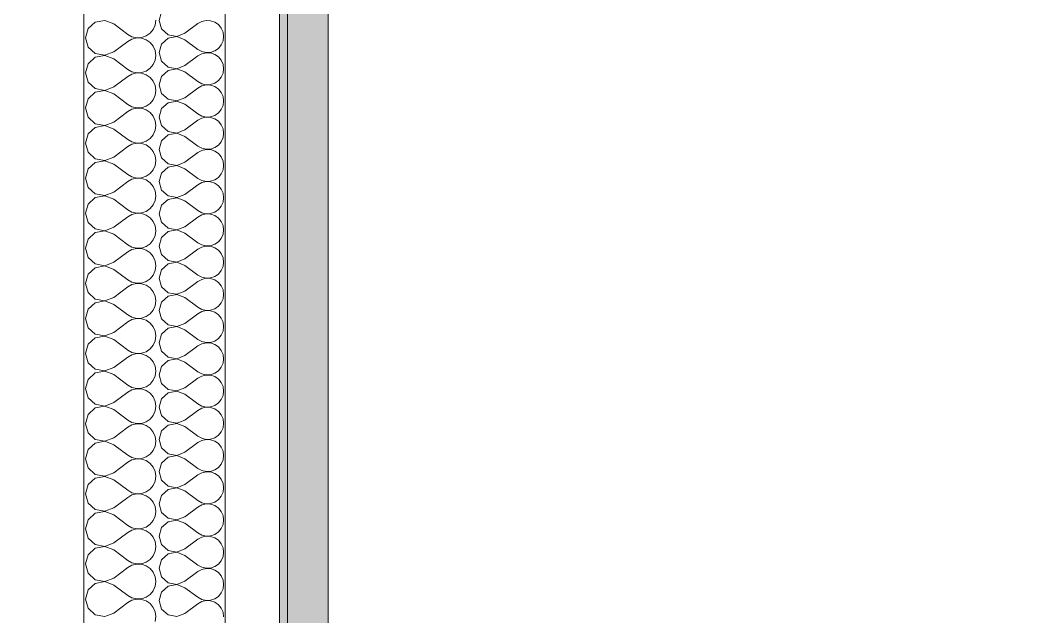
# Model space of a CAD drawing. Header units: millimetres. Extents: x -48147 to 1417267, y -496296 to 18123.
# Drawn here: x 1364998.7 to 1365408.7, y -478642.5 to -478402.3 of the extents above; entities that cross this region are included whole.
import ezdxf

# ---------------------------------------------------------------- set-up
doc = ezdxf.new("R2010")
doc.units = ezdxf.units.MM
doc.header["$MEASUREMENT"] = 0
doc.linetypes.add('Wipeout_Contour', pattern=[1000, 0, -1000])
doc.layers.add('New_A-25-M_Wall_Int', color=7, linetype='Continuous')
doc.layers.add('New_A-25-M_Wall_Int_Pen_No__1', color=7, linetype='Continuous', lineweight=13)
doc.layers.add('New_A-25-M_Wall_Int_Pen_No__107', color=7, linetype='Continuous', lineweight=15, true_color=0xa6a6a6)

# ---------------------------------------------------------------- blocks, each defined once
blk = doc.blocks.new('*X68', base_point=(1376122.47, -491272.82))
at = {"layer": 'New_A-25-M_Wall_Int_Pen_No__107', "linetype": 'Continuous'}
for p, q in [((1365055.54, -478398.93), (1365054.57, -478402.34)), ((1365054.57, -478402.34), (1365055.54, -478405.75)), ((1365064.96, -478407.53), (1365070.15, -478403.64)), ((1365071.72, -478402.77), (1365070.15, -478403.64)), ((1365073.46, -478402.37), (1365071.72, -478402.77)), ((1365075.25, -478402.45), (1365073.46, -478402.37)), ((1365076.95, -478403.03), (1365075.25, -478402.45)), ((1365078.42, -478404.04), (1365076.95, -478403.03)), ((1365079.57, -478405.42), (1365078.42, -478404.04)), ((1365055.54, -478405.75), (1365058.16, -478408.15)), ((1365058.16, -478408.15), (1365061.64, -478408.81)), ((1365061.64, -478408.81), (1365064.96, -478407.53)), ((1365080.29, -478407.06), (1365079.57, -478405.42)), ((1365080.53, -478408.83), (1365080.29, -478407.06)), ((1365055.54, -478411.91), (1365054.57, -478415.32)), ((1365058.16, -478409.52), (1365055.54, -478411.91)), ((1365061.64, -478408.86), (1365058.16, -478409.52)), ((1365064.96, -478410.13), (1365061.64, -478408.86)), ((1365064.96, -478410.13), (1365070.15, -478414.02)), ((1365078.42, -478413.62), (1365079.57, -478412.24)), ((1365079.57, -478412.24), (1365080.29, -478410.61)), ((1365080.29, -478410.61), (1365080.53, -478408.83)), ((1365054.57, -478415.32), (1365055.54, -478418.74)), ((1365070.15, -478414.02), (1365071.72, -478414.89)), ((1365071.72, -478415.75), (1365070.15, -478416.62)), ((1365071.72, -478414.89), (1365073.46, -478415.3)), ((1365073.46, -478415.35), (1365071.72, -478415.75)), ((1365073.46, -478415.3), (1365075.25, -478415.21)), ((1365075.25, -478415.44), (1365073.46, -478415.35)), ((1365075.25, -478415.21), (1365076.95, -478414.64)), ((1365076.95, -478416.01), (1365075.25, -478415.44)), ((1365076.95, -478414.64), (1365078.42, -478413.62)), ((1365078.42, -478417.02), (1365076.95, -478416.01)), ((1365055.54, -478418.74), (1365058.16, -478421.13)), ((1365064.96, -478420.52), (1365070.15, -478416.62)), ((1365079.57, -478418.4), (1365078.42, -478417.02)), ((1365080.29, -478420.04), (1365079.57, -478418.4)), ((1365080.53, -478421.81), (1365080.29, -478420.04)), ((1365058.16, -478422.5), (1365055.54, -478424.89)), ((1365058.16, -478421.13), (1365061.64, -478421.79)), ((1365061.64, -478421.84), (1365058.16, -478422.5)), ((1365061.64, -478421.79), (1365064.96, -478420.52)), ((1365064.96, -478423.11), (1365061.64, -478421.84)), ((1365064.96, -478423.11), (1365070.15, -478427.01)), ((1365079.57, -478425.23), (1365080.29, -478423.59)), ((1365080.29, -478423.59), (1365080.53, -478421.81)), ((1365055.54, -478424.89), (1365054.57, -478428.3)), ((1365054.57, -478428.3), (1365055.54, -478431.72)), ((1365070.15, -478427.01), (1365071.72, -478427.87)), ((1365071.72, -478427.87), (1365073.46, -478428.28)), ((1365073.46, -478428.33), (1365071.72, -478428.74)), ((1365073.46, -478428.28), (1365075.25, -478428.19)), ((1365075.25, -478428.42), (1365073.46, -478428.33)), ((1365075.25, -478428.19), (1365076.95, -478427.62)), ((1365076.95, -478428.99), (1365075.25, -478428.42)), ((1365076.95, -478427.62), (1365078.42, -478426.61)), ((1365078.42, -478426.61), (1365079.57, -478425.23)), ((1365055.54, -478431.72), (1365058.16, -478434.11)), ((1365064.96, -478433.5), (1365070.15, -478429.6)), ((1365071.72, -478428.74), (1365070.15, -478429.6)), ((1365078.42, -478430), (1365076.95, -478428.99)), ((1365079.57, -478431.38), (1365078.42, -478430)), ((1365080.29, -478433.02), (1365079.57, -478431.38)), ((1365058.16, -478435.48), (1365055.54, -478437.87)), ((1365058.16, -478434.11), (1365061.64, -478434.77)), ((1365061.64, -478434.82), (1365058.16, -478435.48)), ((1365061.64, -478434.77), (1365064.96, -478433.5)), ((1365064.96, -478436.09), (1365061.64, -478434.82)), ((1365064.96, -478436.09), (1365070.15, -478439.99)), ((1365079.57, -478438.21), (1365080.29, -478436.57)), ((1365080.53, -478434.8), (1365080.29, -478433.02)), ((1365080.29, -478436.57), (1365080.53, -478434.8)), ((1365055.54, -478437.87), (1365054.57, -478441.29)), ((1365070.15, -478439.99), (1365071.72, -478440.85)), ((1365071.72, -478440.85), (1365073.46, -478441.26)), ((1365075.25, -478441.17), (1365076.95, -478440.6)), ((1365076.95, -478440.6), (1365078.42, -478439.59)), ((1365078.42, -478439.59), (1365079.57, -478438.21)), ((1365054.57, -478441.29), (1365055.54, -478444.7)), ((1365055.54, -478444.7), (1365058.16, -478447.09)), ((1365064.96, -478446.48), (1365070.15, -478442.58)), ((1365071.72, -478441.72), (1365070.15, -478442.58)), ((1365073.46, -478441.31), (1365071.72, -478441.72)), ((1365073.46, -478441.26), (1365075.25, -478441.17)), ((1365075.25, -478441.4), (1365073.46, -478441.31)), ((1365076.95, -478441.97), (1365075.25, -478441.4)), ((1365078.42, -478442.99), (1365076.95, -478441.97)), ((1365079.57, -478444.36), (1365078.42, -478442.99)), ((1365080.29, -478446), (1365079.57, -478444.36)), ((1365058.16, -478448.46), (1365055.54, -478450.86)), ((1365058.16, -478447.09), (1365061.64, -478447.75)), ((1365061.64, -478447.8), (1365058.16, -478448.46)), ((1365061.64, -478447.75), (1365064.96, -478446.48)), ((1365064.96, -478449.08), (1365061.64, -478447.8)), ((1365064.96, -478449.08), (1365070.15, -478452.97)), ((1365080.53, -478447.78), (1365080.29, -478446)), ((1365080.29, -478449.55), (1365080.53, -478447.78)), ((1365055.54, -478450.86), (1365054.57, -478454.27)), ((1365070.15, -478452.97), (1365071.72, -478453.84)), ((1365076.95, -478453.58), (1365078.42, -478452.57)), ((1365078.42, -478452.57), (1365079.57, -478451.19)), ((1365079.57, -478451.19), (1365080.29, -478449.55)), ((1365054.57, -478454.27), (1365055.54, -478457.68)), ((1365064.96, -478459.46), (1365070.15, -478455.57)), ((1365071.72, -478454.7), (1365070.15, -478455.57)), ((1365071.72, -478453.84), (1365073.46, -478454.24)), ((1365073.46, -478454.29), (1365071.72, -478454.7)), ((1365073.46, -478454.24), (1365075.25, -478454.15)), ((1365075.25, -478454.38), (1365073.46, -478454.29)), ((1365075.25, -478454.15), (1365076.95, -478453.58)), ((1365076.95, -478454.95), (1365075.25, -478454.38)), ((1365078.42, -478455.97), (1365076.95, -478454.95)), ((1365079.57, -478457.35), (1365078.42, -478455.97)), ((1365080.29, -478458.98), (1365079.57, -478457.35)), ((1365055.54, -478457.68), (1365058.16, -478460.07)), ((1365058.16, -478461.44), (1365055.54, -478463.84)), ((1365058.16, -478460.07), (1365061.64, -478460.73)), ((1365061.64, -478460.78), (1365058.16, -478461.44)), ((1365061.64, -478460.73), (1365064.96, -478459.46)), ((1365064.96, -478462.06), (1365061.64, -478460.78)), ((1365080.53, -478460.76), (1365080.29, -478458.98)), ((1365080.29, -478462.53), (1365080.53, -478460.76)), ((1365055.54, -478463.84), (1365054.57, -478467.25)), ((1365064.96, -478462.06), (1365070.15, -478465.95)), ((1365076.95, -478466.56), (1365078.42, -478465.55)), ((1365078.42, -478465.55), (1365079.57, -478464.17)), ((1365079.57, -478464.17), (1365080.29, -478462.53)), ((1365054.57, -478467.25), (1365055.54, -478470.66)), ((1365064.96, -478472.44), (1365070.15, -478468.55)), ((1365070.15, -478465.95), (1365071.72, -478466.82)), ((1365071.72, -478467.68), (1365070.15, -478468.55)), ((1365071.72, -478466.82), (1365073.46, -478467.22)), ((1365073.46, -478467.28), (1365071.72, -478467.68)), ((1365073.46, -478467.22), (1365075.25, -478467.14)), ((1365075.25, -478467.36), (1365073.46, -478467.28)), ((1365075.25, -478467.14), (1365076.95, -478466.56)), ((1365076.95, -478467.93), (1365075.25, -478467.36)), ((1365078.42, -478468.95), (1365076.95, -478467.93)), ((1365079.57, -478470.33), (1365078.42, -478468.95)), ((1365055.54, -478470.66), (1365058.16, -478473.05)), ((1365058.16, -478473.05), (1365061.64, -478473.71)), ((1365061.64, -478473.77), (1365058.16, -478474.43)), ((1365061.64, -478473.71), (1365064.96, -478472.44)), ((1365064.96, -478475.04), (1365061.64, -478473.77)), ((1365080.29, -478471.97), (1365079.57, -478470.33)), ((1365080.53, -478473.74), (1365080.29, -478471.97)), ((1365080.29, -478475.51), (1365080.53, -478473.74)), ((1365055.54, -478476.82), (1365054.57, -478480.23)), ((1365058.16, -478474.43), (1365055.54, -478476.82)), ((1365064.96, -478475.04), (1365070.15, -478478.93)), ((1365078.42, -478478.53), (1365079.57, -478477.15)), ((1365079.57, -478477.15), (1365080.29, -478475.51)), ((1365054.57, -478480.23), (1365055.54, -478483.64)), ((1365064.96, -478485.42), (1365070.15, -478481.53)), ((1365070.15, -478478.93), (1365071.72, -478479.8)), ((1365071.72, -478480.66), (1365070.15, -478481.53)), ((1365071.72, -478479.8), (1365073.46, -478480.2)), ((1365073.46, -478480.26), (1365071.72, -478480.66)), ((1365073.46, -478480.2), (1365075.25, -478480.12)), ((1365075.25, -478480.34), (1365073.46, -478480.26)), ((1365075.25, -478480.12), (1365076.95, -478479.55)), ((1365076.95, -478480.92), (1365075.25, -478480.34)), ((1365076.95, -478479.55), (1365078.42, -478478.53)), ((1365078.42, -478481.93), (1365076.95, -478480.92)), ((1365079.57, -478483.31), (1365078.42, -478481.93)), ((1365055.54, -478483.64), (1365058.16, -478486.04)), ((1365058.16, -478486.04), (1365061.64, -478486.7)), ((1365061.64, -478486.7), (1365064.96, -478485.42)), ((1365080.29, -478484.95), (1365079.57, -478483.31)), ((1365080.53, -478486.72), (1365080.29, -478484.95)), ((1365055.54, -478489.8), (1365054.57, -478493.21)), ((1365058.16, -478487.41), (1365055.54, -478489.8)), ((1365061.64, -478486.75), (1365058.16, -478487.41)), ((1365064.96, -478488.02), (1365061.64, -478486.75)), ((1365064.96, -478488.02), (1365070.15, -478491.91)), ((1365078.42, -478491.51), (1365079.57, -478490.13)), ((1365079.57, -478490.13), (1365080.29, -478488.5)), ((1365080.29, -478488.5), (1365080.53, -478486.72)), ((1365054.57, -478493.21), (1365055.54, -478496.63)), ((1365070.15, -478491.91), (1365071.72, -478492.78)), ((1365071.72, -478493.64), (1365070.15, -478494.51)), ((1365071.72, -478492.78), (1365073.46, -478493.19)), ((1365073.46, -478493.24), (1365071.72, -478493.64)), ((1365073.46, -478493.19), (1365075.25, -478493.1)), ((1365075.25, -478493.33), (1365073.46, -478493.24)), ((1365075.25, -478493.1), (1365076.95, -478492.53)), ((1365076.95, -478493.9), (1365075.25, -478493.33)), ((1365076.95, -478492.53), (1365078.42, -478491.51)), ((1365078.42, -478494.91), (1365076.95, -478493.9)), ((1365055.54, -478496.63), (1365058.16, -478499.02)), ((1365064.96, -478498.41), (1365070.15, -478494.51)), ((1365079.57, -478496.29), (1365078.42, -478494.91)), ((1365080.29, -478497.93), (1365079.57, -478496.29)), ((1365080.53, -478499.7), (1365080.29, -478497.93)), ((1365058.16, -478500.39), (1365055.54, -478502.78)), ((1365058.16, -478499.02), (1365061.64, -478499.68)), ((1365061.64, -478499.73), (1365058.16, -478500.39)), ((1365061.64, -478499.68), (1365064.96, -478498.41)), ((1365064.96, -478501), (1365061.64, -478499.73)), ((1365064.96, -478501), (1365070.15, -478504.9)), ((1365079.57, -478503.12), (1365080.29, -478501.48)), ((1365080.29, -478501.48), (1365080.53, -478499.7)), ((1365055.54, -478502.78), (1365054.57, -478506.19)), ((1365054.57, -478506.19), (1365055.54, -478509.61)), ((1365070.15, -478504.9), (1365071.72, -478505.76)), ((1365071.72, -478505.76), (1365073.46, -478506.17)), ((1365073.46, -478506.22), (1365071.72, -478506.63)), ((1365073.46, -478506.17), (1365075.25, -478506.08)), ((1365075.25, -478506.31), (1365073.46, -478506.22)), ((1365075.25, -478506.08), (1365076.95, -478505.51)), ((1365076.95, -478506.88), (1365075.25, -478506.31)), ((1365076.95, -478505.51), (1365078.42, -478504.49)), ((1365078.42, -478504.49), (1365079.57, -478503.12)), ((1365055.54, -478509.61), (1365058.16, -478512)), ((1365064.96, -478511.39), (1365070.15, -478507.49)), ((1365071.72, -478506.63), (1365070.15, -478507.49)), ((1365078.42, -478507.89), (1365076.95, -478506.88)), ((1365079.57, -478509.27), (1365078.42, -478507.89)), ((1365080.29, -478510.91), (1365079.57, -478509.27)), ((1365058.16, -478513.37), (1365055.54, -478515.76)), ((1365058.16, -478512), (1365061.64, -478512.66)), ((1365061.64, -478512.71), (1365058.16, -478513.37)), ((1365061.64, -478512.66), (1365064.96, -478511.39)), ((1365064.96, -478513.98), (1365061.64, -478512.71)), ((1365064.96, -478513.98), (1365070.15, -478517.88)), ((1365079.57, -478516.1), (1365080.29, -478514.46)), ((1365080.53, -478512.69), (1365080.29, -478510.91)), ((1365080.29, -478514.46), (1365080.53, -478512.69)), ((1365055.54, -478515.76), (1365054.57, -478519.18)), ((1365070.15, -478517.88), (1365071.72, -478518.74)), ((1365071.72, -478518.74), (1365073.46, -478519.15)), ((1365075.25, -478519.06), (1365076.95, -478518.49)), ((1365076.95, -478518.49), (1365078.42, -478517.48)), ((1365078.42, -478517.48), (1365079.57, -478516.1)), ((1365054.57, -478519.18), (1365055.54, -478522.59)), ((1365055.54, -478522.59), (1365058.16, -478524.98)), ((1365064.96, -478524.37), (1365070.15, -478520.47)), ((1365071.72, -478519.61), (1365070.15, -478520.47)), ((1365073.46, -478519.2), (1365071.72, -478519.61)), ((1365073.46, -478519.15), (1365075.25, -478519.06)), ((1365075.25, -478519.29), (1365073.46, -478519.2)), ((1365076.95, -478519.86), (1365075.25, -478519.29)), ((1365078.42, -478520.88), (1365076.95, -478519.86)), ((1365079.57, -478522.25), (1365078.42, -478520.88)), ((1365080.29, -478523.89), (1365079.57, -478522.25)), ((1365058.16, -478526.35), (1365055.54, -478528.75)), ((1365058.16, -478524.98), (1365061.64, -478525.64)), ((1365061.64, -478525.69), (1365058.16, -478526.35)), ((1365061.64, -478525.64), (1365064.96, -478524.37)), ((1365064.96, -478526.96), (1365061.64, -478525.69)), ((1365064.96, -478526.96), (1365070.15, -478530.86)), ((1365080.53, -478525.67), (1365080.29, -478523.89)), ((1365080.29, -478527.44), (1365080.53, -478525.67)), ((1365055.54, -478528.75), (1365054.57, -478532.16)), ((1365070.15, -478530.86), (1365071.72, -478531.73)), ((1365076.95, -478531.47), (1365078.42, -478530.46)), ((1365078.42, -478530.46), (1365079.57, -478529.08)), ((1365079.57, -478529.08), (1365080.29, -478527.44)), ((1365054.57, -478532.16), (1365055.54, -478535.57)), ((1365064.96, -478537.35), (1365070.15, -478533.46)), ((1365071.72, -478532.59), (1365070.15, -478533.46)), ((1365071.72, -478531.73), (1365073.46, -478532.13)), ((1365073.46, -478532.18), (1365071.72, -478532.59)), ((1365073.46, -478532.13), (1365075.25, -478532.04)), ((1365075.25, -478532.27), (1365073.46, -478532.18)), ((1365075.25, -478532.04), (1365076.95, -478531.47)), ((1365076.95, -478532.84), (1365075.25, -478532.27)), ((1365078.42, -478533.86), (1365076.95, -478532.84)), ((1365079.57, -478535.24), (1365078.42, -478533.86)), ((1365080.29, -478536.87), (1365079.57, -478535.24)), ((1365055.54, -478535.57), (1365058.16, -478537.96)), ((1365058.16, -478539.33), (1365055.54, -478541.73)), ((1365058.16, -478537.96), (1365061.64, -478538.62)), ((1365061.64, -478538.67), (1365058.16, -478539.33)), ((1365061.64, -478538.62), (1365064.96, -478537.35)), ((1365064.96, -478539.95), (1365061.64, -478538.67)), ((1365080.53, -478538.65), (1365080.29, -478536.87)), ((1365080.29, -478540.42), (1365080.53, -478538.65)), ((1365055.54, -478541.73), (1365054.57, -478545.14)), ((1365064.96, -478539.95), (1365070.15, -478543.84)), ((1365076.95, -478544.45), (1365078.42, -478543.44)), ((1365078.42, -478543.44), (1365079.57, -478542.06)), ((1365079.57, -478542.06), (1365080.29, -478540.42)), ((1365054.57, -478545.14), (1365055.54, -478548.55)), ((1365064.96, -478550.33), (1365070.15, -478546.44)), ((1365070.15, -478543.84), (1365071.72, -478544.71)), ((1365071.72, -478545.57), (1365070.15, -478546.44)), ((1365071.72, -478544.71), (1365073.46, -478545.11)), ((1365073.46, -478545.17), (1365071.72, -478545.57)), ((1365073.46, -478545.11), (1365075.25, -478545.03)), ((1365075.25, -478545.25), (1365073.46, -478545.17)), ((1365075.25, -478545.03), (1365076.95, -478544.45)), ((1365076.95, -478545.82), (1365075.25, -478545.25)), ((1365078.42, -478546.84), (1365076.95, -478545.82)), ((1365079.57, -478548.22), (1365078.42, -478546.84)), ((1365055.54, -478548.55), (1365058.16, -478550.94)), ((1365058.16, -478550.94), (1365061.64, -478551.6)), ((1365061.64, -478551.66), (1365058.16, -478552.32)), ((1365061.64, -478551.6), (1365064.96, -478550.33)), ((1365064.96, -478552.93), (1365061.64, -478551.66)), ((1365080.29, -478549.86), (1365079.57, -478548.22)), ((1365080.53, -478551.63), (1365080.29, -478549.86)), ((1365080.29, -478553.4), (1365080.53, -478551.63)), ((1365055.54, -478554.71), (1365054.57, -478558.12)), ((1365058.16, -478552.32), (1365055.54, -478554.71)), ((1365064.96, -478552.93), (1365070.15, -478556.82)), ((1365078.42, -478556.42), (1365079.57, -478555.04)), ((1365079.57, -478555.04), (1365080.29, -478553.4)), ((1365054.57, -478558.12), (1365055.54, -478561.53)), ((1365064.96, -478563.31), (1365070.15, -478559.42)), ((1365070.15, -478556.82), (1365071.72, -478557.69)), ((1365071.72, -478558.55), (1365070.15, -478559.42)), ((1365071.72, -478557.69), (1365073.46, -478558.09)), ((1365073.46, -478558.15), (1365071.72, -478558.55)), ((1365073.46, -478558.09), (1365075.25, -478558.01)), ((1365075.25, -478558.23), (1365073.46, -478558.15)), ((1365075.25, -478558.01), (1365076.95, -478557.44)), ((1365076.95, -478558.81), (1365075.25, -478558.23)), ((1365076.95, -478557.44), (1365078.42, -478556.42)), ((1365078.42, -478559.82), (1365076.95, -478558.81)), ((1365079.57, -478561.2), (1365078.42, -478559.82)), ((1365055.54, -478561.53), (1365058.16, -478563.93)), ((1365058.16, -478563.93), (1365061.64, -478564.59)), ((1365061.64, -478564.59), (1365064.96, -478563.31)), ((1365080.29, -478562.84), (1365079.57, -478561.2)), ((1365080.53, -478564.61), (1365080.29, -478562.84)), ((1365055.54, -478567.69), (1365054.57, -478571.1)), ((1365058.16, -478565.3), (1365055.54, -478567.69)), ((1365061.64, -478564.64), (1365058.16, -478565.3)), ((1365064.96, -478565.91), (1365061.64, -478564.64)), ((1365064.96, -478565.91), (1365070.15, -478569.8)), ((1365078.42, -478569.4), (1365079.57, -478568.02)), ((1365079.57, -478568.02), (1365080.29, -478566.39)), ((1365080.29, -478566.39), (1365080.53, -478564.61)), ((1365054.57, -478571.1), (1365055.54, -478574.51)), ((1365070.15, -478569.8), (1365071.72, -478570.67)), ((1365071.72, -478571.53), (1365070.15, -478572.4)), ((1365071.72, -478570.67), (1365073.46, -478571.08)), ((1365073.46, -478571.13), (1365071.72, -478571.53)), ((1365073.46, -478571.08), (1365075.25, -478570.99)), ((1365075.25, -478571.22), (1365073.46, -478571.13)), ((1365075.25, -478570.99), (1365076.95, -478570.42)), ((1365076.95, -478571.79), (1365075.25, -478571.22)), ((1365076.95, -478570.42), (1365078.42, -478569.4)), ((1365078.42, -478572.8), (1365076.95, -478571.79)), ((1365055.54, -478574.51), (1365058.16, -478576.91)), ((1365061.64, -478577.57), (1365064.96, -478576.3)), ((1365064.96, -478576.3), (1365070.15, -478572.4)), ((1365079.57, -478574.18), (1365078.42, -478572.8)), ((1365080.29, -478575.82), (1365079.57, -478574.18)), ((1365080.53, -478577.59), (1365080.29, -478575.82)), ((1365058.16, -478578.28), (1365055.54, -478580.67)), ((1365058.16, -478576.91), (1365061.64, -478577.57)), ((1365061.64, -478577.62), (1365058.16, -478578.28)), ((1365064.96, -478578.89), (1365061.64, -478577.62)), ((1365064.96, -478578.89), (1365070.15, -478582.79)), ((1365079.57, -478581.01), (1365080.29, -478579.37)), ((1365080.29, -478579.37), (1365080.53, -478577.59)), ((1365055.54, -478580.67), (1365054.57, -478584.08)), ((1365054.57, -478584.08), (1365055.54, -478587.5)), ((1365070.15, -478582.79), (1365071.72, -478583.65)), ((1365071.72, -478583.65), (1365073.46, -478584.06)), ((1365073.46, -478584.11), (1365071.72, -478584.52)), ((1365073.46, -478584.06), (1365075.25, -478583.97)), ((1365075.25, -478584.2), (1365073.46, -478584.11)), ((1365075.25, -478583.97), (1365076.95, -478583.4)), ((1365076.95, -478584.77), (1365075.25, -478584.2)), ((1365076.95, -478583.4), (1365078.42, -478582.38)), ((1365078.42, -478582.38), (1365079.57, -478581.01)), ((1365055.54, -478587.5), (1365058.16, -478589.89)), ((1365064.96, -478589.28), (1365070.15, -478585.38)), ((1365071.72, -478584.52), (1365070.15, -478585.38)), ((1365078.42, -478585.78), (1365076.95, -478584.77)), ((1365079.57, -478587.16), (1365078.42, -478585.78)), ((1365080.29, -478588.8), (1365079.57, -478587.16)), ((1365058.16, -478591.26), (1365055.54, -478593.65)), ((1365058.16, -478589.89), (1365061.64, -478590.55)), ((1365061.64, -478590.6), (1365058.16, -478591.26)), ((1365061.64, -478590.55), (1365064.96, -478589.28)), ((1365064.96, -478591.87), (1365061.64, -478590.6)), ((1365064.96, -478591.87), (1365070.15, -478595.77)), ((1365079.57, -478593.99), (1365080.29, -478592.35)), ((1365080.53, -478590.57), (1365080.29, -478588.8)), ((1365080.29, -478592.35), (1365080.53, -478590.57)), ((1365055.54, -478593.65), (1365054.57, -478597.07)), ((1365070.15, -478595.77), (1365071.72, -478596.63)), ((1365071.72, -478596.63), (1365073.46, -478597.04)), ((1365075.25, -478596.95), (1365076.95, -478596.38)), ((1365076.95, -478596.38), (1365078.42, -478595.37)), ((1365078.42, -478595.37), (1365079.57, -478593.99)), ((1365054.57, -478597.07), (1365055.54, -478600.48)), ((1365055.54, -478600.48), (1365058.16, -478602.87)), ((1365064.96, -478602.26), (1365070.15, -478598.36)), ((1365071.72, -478597.5), (1365070.15, -478598.36)), ((1365073.46, -478597.09), (1365071.72, -478597.5)), ((1365073.46, -478597.04), (1365075.25, -478596.95)), ((1365075.25, -478597.18), (1365073.46, -478597.09)), ((1365076.95, -478597.75), (1365075.25, -478597.18)), ((1365078.42, -478598.77), (1365076.95, -478597.75)), ((1365079.57, -478600.14), (1365078.42, -478598.77)), ((1365080.29, -478601.78), (1365079.57, -478600.14)), ((1365058.16, -478604.24), (1365055.54, -478606.63)), ((1365058.16, -478602.87), (1365061.64, -478603.53)), ((1365061.64, -478603.58), (1365058.16, -478604.24)), ((1365061.64, -478603.53), (1365064.96, -478602.26)), ((1365064.96, -478604.85), (1365061.64, -478603.58)), ((1365064.96, -478604.85), (1365070.15, -478608.75)), ((1365080.53, -478603.56), (1365080.29, -478601.78)), ((1365080.29, -478605.33), (1365080.53, -478603.56)), ((1365055.54, -478606.63), (1365054.57, -478610.05)), ((1365070.15, -478608.75), (1365071.72, -478609.62)), ((1365076.95, -478609.36), (1365078.42, -478608.35)), ((1365078.42, -478608.35), (1365079.57, -478606.97)), ((1365079.57, -478606.97), (1365080.29, -478605.33)), ((1365054.57, -478610.05), (1365055.54, -478613.46)), ((1365064.96, -478615.24), (1365070.15, -478611.35)), ((1365071.72, -478610.48), (1365070.15, -478611.35)), ((1365071.72, -478609.62), (1365073.46, -478610.02)), ((1365073.46, -478610.07), (1365071.72, -478610.48)), ((1365073.46, -478610.02), (1365075.25, -478609.93)), ((1365075.25, -478610.16), (1365073.46, -478610.07)), ((1365075.25, -478609.93), (1365076.95, -478609.36)), ((1365076.95, -478610.73), (1365075.25, -478610.16)), ((1365078.42, -478611.75), (1365076.95, -478610.73)), ((1365079.57, -478613.13), (1365078.42, -478611.75)), ((1365080.29, -478614.76), (1365079.57, -478613.13)), ((1365055.54, -478613.46), (1365058.16, -478615.85)), ((1365058.16, -478617.22), (1365055.54, -478619.62)), ((1365058.16, -478615.85), (1365061.64, -478616.51)), ((1365061.64, -478616.56), (1365058.16, -478617.22)), ((1365061.64, -478616.51), (1365064.96, -478615.24)), ((1365064.96, -478617.84), (1365061.64, -478616.56)), ((1365080.53, -478616.54), (1365080.29, -478614.76)), ((1365080.29, -478618.31), (1365080.53, -478616.54)), ((1365055.54, -478619.62), (1365054.57, -478623.03)), ((1365064.96, -478617.84), (1365070.15, -478621.73)), ((1365076.95, -478622.34), (1365078.42, -478621.33)), ((1365078.42, -478621.33), (1365079.57, -478619.95)), ((1365079.57, -478619.95), (1365080.29, -478618.31)), ((1365054.57, -478623.03), (1365055.54, -478626.44)), ((1365064.96, -478628.22), (1365070.15, -478624.33)), ((1365070.15, -478621.73), (1365071.72, -478622.6)), ((1365071.72, -478623.46), (1365070.15, -478624.33)), ((1365071.72, -478622.6), (1365073.46, -478623)), ((1365073.46, -478623.06), (1365071.72, -478623.46)), ((1365073.46, -478623), (1365075.25, -478622.92)), ((1365075.25, -478623.14), (1365073.46, -478623.06)), ((1365075.25, -478622.92), (1365076.95, -478622.34)), ((1365076.95, -478623.71), (1365075.25, -478623.14)), ((1365078.42, -478624.73), (1365076.95, -478623.71)), ((1365079.57, -478626.11), (1365078.42, -478624.73)), ((1365055.54, -478626.44), (1365058.16, -478628.83)), ((1365058.16, -478628.83), (1365061.64, -478629.49)), ((1365061.64, -478629.55), (1365058.16, -478630.21)), ((1365061.64, -478629.49), (1365064.96, -478628.22)), ((1365064.96, -478630.82), (1365061.64, -478629.55)), ((1365080.29, -478627.75), (1365079.57, -478626.11)), ((1365080.53, -478629.52), (1365080.29, -478627.75)), ((1365080.29, -478631.29), (1365080.53, -478629.52)), ((1365055.54, -478632.6), (1365054.57, -478636.01)), ((1365058.16, -478630.21), (1365055.54, -478632.6)), ((1365064.96, -478630.82), (1365070.15, -478634.71)), ((1365078.42, -478634.31), (1365079.57, -478632.93)), ((1365079.57, -478632.93), (1365080.29, -478631.29)), ((1365054.57, -478636.01), (1365055.54, -478639.42)), ((1365064.96, -478641.2), (1365070.15, -478637.31)), ((1365070.15, -478634.71), (1365071.72, -478635.58)), ((1365071.72, -478636.44), (1365070.15, -478637.31)), ((1365071.72, -478635.58), (1365073.46, -478635.98)), ((1365073.46, -478636.04), (1365071.72, -478636.44)), ((1365073.46, -478635.98), (1365075.25, -478635.9)), ((1365075.25, -478636.12), (1365073.46, -478636.04)), ((1365075.25, -478635.9), (1365076.95, -478635.33)), ((1365076.95, -478636.7), (1365075.25, -478636.12)), ((1365076.95, -478635.33), (1365078.42, -478634.31)), ((1365078.42, -478637.71), (1365076.95, -478636.7)), ((1365079.57, -478639.09), (1365078.42, -478637.71)), ((1365055.54, -478639.42), (1365058.16, -478641.82)), ((1365058.16, -478641.82), (1365061.64, -478642.48)), ((1365061.64, -478642.48), (1365064.96, -478641.2)), ((1365080.29, -478640.73), (1365079.57, -478639.09)), ((1365080.53, -478642.5), (1365080.29, -478640.73))]:
    blk.add_line(p, q, dxfattribs=at)
blk = doc.blocks.new('Section Elem_44_2', base_point=(1376122.47, -491272.82))
at = {"layer": 'New_A-25-M_Wall_Int_Pen_No__107', "linetype": 'Continuous', "lineweight": 0, "true_color": 0x535353}
blk.add_hatch(color=251, dxfattribs=at).paths.add_polyline_path([(1365106.26, -475339.25), (1365102.99, -475339.25), (1365102.99, -479122.82), (1365106.26, -479122.82), (1365106.26, -476122.82), (1365106.26, -476097.82)])
at = {"layer": 'New_A-25-M_Wall_Int_Pen_No__1', "linetype": 'Continuous'}
blk.add_line((1365106.26, -476122.82), (1365106.26, -479122.82), dxfattribs=at)
at = {"color": 254, "linetype": 'Wipeout_Contour', "lineweight": 0, "ltscale": 8681565.631465085}
blk.add_wipeout([(1365122.62, -479122.82), (1366009.15, -479122.82), (1366009.15, -477022.82), (1366549.27, -477022.82), (1366549.27, -476122.82), (1365122.62, -476122.82)], dxfattribs=at).dxf.layer = 'New_A-25-M_Wall_Int'
at = {"layer": 'New_A-25-M_Wall_Int_Pen_No__107', "linetype": 'Continuous'}
blk.add_hatch(color=256, dxfattribs=at).paths.add_polyline_path([(1365106.26, -476122.82), (1365106.26, -479122.82), (1365122.62, -479122.82), (1365122.62, -476122.82)])
at = {"layer": 'New_A-25-M_Wall_Int_Pen_No__1', "linetype": 'Continuous'}
blk.add_line((1365122.62, -476122.82), (1365122.62, -479122.82), dxfattribs=at)
at = {"color": 254, "linetype": 'Wipeout_Contour', "lineweight": 0, "ltscale": 5784432.987416171}
blk.add_wipeout([(1365102.99, -475339.25), (1365081.18, -475339.25), (1365081.18, -479122.82), (1365102.99, -479122.82)], dxfattribs=at).dxf.layer = 'New_A-25-M_Wall_Int'
at = {"layer": 'New_A-25-M_Wall_Int_Pen_No__1', "linetype": 'Continuous'}
blk.add_line((1365102.99, -475339.25), (1365102.99, -479122.82), dxfattribs=at)
at = {"color": 254, "linetype": 'Wipeout_Contour', "lineweight": 0, "ltscale": 5784340.344564119}
blk.add_wipeout([(1365081.18, -475339.25), (1365053.92, -475339.25), (1365053.92, -479122.82), (1365081.18, -479122.82)], dxfattribs=at).dxf.layer = 'New_A-25-M_Wall_Int'
at = {"layer": 'New_A-25-M_Wall_Int_Pen_No__1', "linetype": 'Continuous'}
blk.add_line((1365081.18, -475339.25), (1365081.18, -479122.82), dxfattribs=at)
at = {"layer": 'New_A-25-M_Wall_Int'}
blk.add_blockref('*X68', (1376122.47, -491272.82), dxfattribs=at)
blk = doc.blocks.new('*X85', base_point=(1376122.47, -491272.82))
at = {"layer": 'New_A-25-M_Wall_Int_Pen_No__107', "linetype": 'Continuous'}
for p, q in [((1365028.86, -478403.04), (1365026.01, -478405.65)), ((1365032.66, -478402.33), (1365028.86, -478403.04)), ((1365036.26, -478403.71), (1365032.66, -478402.33)), ((1365036.26, -478403.71), (1365041.91, -478407.95)), ((1365052.95, -478404.23), (1365053.22, -478402.3)), ((1365026.01, -478405.65), (1365024.96, -478409.36)), ((1365041.91, -478407.95), (1365043.62, -478408.89)), ((1365049.31, -478408.62), (1365050.92, -478407.51)), ((1365050.92, -478407.51), (1365052.16, -478406.01)), ((1365052.16, -478406.01), (1365052.95, -478404.23)), ((1365024.96, -478409.36), (1365026.01, -478413.08)), ((1365036.26, -478415.01), (1365041.91, -478410.77)), ((1365043.62, -478409.83), (1365041.91, -478410.77)), ((1365043.62, -478408.89), (1365045.52, -478409.33)), ((1365045.52, -478409.39), (1365043.62, -478409.83)), ((1365045.52, -478409.33), (1365047.46, -478409.24)), ((1365047.46, -478409.48), (1365045.52, -478409.39)), ((1365047.46, -478409.24), (1365049.31, -478408.62)), ((1365049.31, -478410.11), (1365047.46, -478409.48)), ((1365050.92, -478411.21), (1365049.31, -478410.11)), ((1365052.16, -478412.71), (1365050.92, -478411.21)), ((1365026.01, -478413.08), (1365028.86, -478415.68)), ((1365028.86, -478415.68), (1365032.66, -478416.4)), ((1365032.66, -478416.4), (1365036.26, -478415.01)), ((1365052.95, -478414.5), (1365052.16, -478412.71)), ((1365053.22, -478416.43), (1365052.95, -478414.5)), ((1365026.01, -478419.78), (1365024.96, -478423.49)), ((1365028.86, -478417.17), (1365026.01, -478419.78)), ((1365032.66, -478416.45), (1365028.86, -478417.17)), ((1365036.26, -478417.84), (1365032.66, -478416.45)), ((1365036.26, -478417.84), (1365041.91, -478422.08)), ((1365050.92, -478421.64), (1365052.16, -478420.14)), ((1365052.16, -478420.14), (1365052.95, -478418.36)), ((1365052.95, -478418.36), (1365053.22, -478416.43)), ((1365024.96, -478423.49), (1365026.01, -478427.2)), ((1365041.91, -478422.08), (1365043.62, -478423.02)), ((1365043.62, -478423.96), (1365041.91, -478424.9)), ((1365043.62, -478423.02), (1365045.52, -478423.46)), ((1365045.52, -478423.52), (1365043.62, -478423.96)), ((1365045.52, -478423.46), (1365047.46, -478423.37)), ((1365047.46, -478423.61), (1365045.52, -478423.52)), ((1365047.46, -478423.37), (1365049.31, -478422.74)), ((1365049.31, -478424.24), (1365047.46, -478423.61)), ((1365049.31, -478422.74), (1365050.92, -478421.64)), ((1365050.92, -478425.34), (1365049.31, -478424.24)), ((1365026.01, -478427.2), (1365028.86, -478429.81)), ((1365036.26, -478429.14), (1365041.91, -478424.9)), ((1365052.16, -478426.84), (1365050.92, -478425.34)), ((1365052.95, -478428.62), (1365052.16, -478426.84)), ((1365053.22, -478430.55), (1365052.95, -478428.62)), ((1365028.86, -478431.3), (1365026.01, -478433.9)), ((1365028.86, -478429.81), (1365032.66, -478430.53)), ((1365032.66, -478430.58), (1365028.86, -478431.3)), ((1365032.66, -478430.53), (1365036.26, -478429.14)), ((1365036.26, -478431.97), (1365032.66, -478430.58)), ((1365036.26, -478431.97), (1365041.91, -478436.2)), ((1365052.16, -478434.27), (1365052.95, -478432.48)), ((1365052.95, -478432.48), (1365053.22, -478430.55)), ((1365026.01, -478433.9), (1365024.96, -478437.62)), ((1365041.91, -478436.2), (1365043.62, -478437.15)), ((1365047.46, -478437.49), (1365049.31, -478436.87)), ((1365049.31, -478436.87), (1365050.92, -478435.77)), ((1365050.92, -478435.77), (1365052.16, -478434.27)), ((1365024.96, -478437.62), (1365026.01, -478441.33)), ((1365036.26, -478443.27), (1365041.91, -478439.03)), ((1365043.62, -478438.09), (1365041.91, -478439.03)), ((1365043.62, -478437.15), (1365045.52, -478437.59)), ((1365045.52, -478437.65), (1365043.62, -478438.09)), ((1365045.52, -478437.59), (1365047.46, -478437.49)), ((1365047.46, -478437.74), (1365045.52, -478437.65)), ((1365049.31, -478438.36), (1365047.46, -478437.74)), ((1365050.92, -478439.47), (1365049.31, -478438.36)), ((1365052.16, -478440.97), (1365050.92, -478439.47)), ((1365052.95, -478442.75), (1365052.16, -478440.97)), ((1365026.01, -478441.33), (1365028.86, -478443.94)), ((1365028.86, -478443.94), (1365032.66, -478444.65)), ((1365032.66, -478444.71), (1365028.86, -478445.43)), ((1365032.66, -478444.65), (1365036.26, -478443.27)), ((1365036.26, -478446.09), (1365032.66, -478444.71)), ((1365053.22, -478444.68), (1365052.95, -478442.75)), ((1365052.95, -478446.61), (1365053.22, -478444.68)), ((1365026.01, -478448.03), (1365024.96, -478451.75)), ((1365028.86, -478445.43), (1365026.01, -478448.03)), ((1365036.26, -478446.09), (1365041.91, -478450.33)), ((1365050.92, -478449.9), (1365052.16, -478448.4)), ((1365052.16, -478448.4), (1365052.95, -478446.61)), ((1365024.96, -478451.75), (1365026.01, -478455.46)), ((1365036.26, -478457.4), (1365041.91, -478453.16)), ((1365041.91, -478450.33), (1365043.62, -478451.28)), ((1365043.62, -478452.22), (1365041.91, -478453.16)), ((1365043.62, -478451.28), (1365045.52, -478451.72)), ((1365045.52, -478451.77), (1365043.62, -478452.22)), ((1365045.52, -478451.72), (1365047.46, -478451.62)), ((1365047.46, -478451.87), (1365045.52, -478451.77)), ((1365047.46, -478451.62), (1365049.31, -478451)), ((1365049.31, -478452.49), (1365047.46, -478451.87)), ((1365049.31, -478451), (1365050.92, -478449.9)), ((1365050.92, -478453.6), (1365049.31, -478452.49)), ((1365026.01, -478455.46), (1365028.86, -478458.06)), ((1365032.66, -478458.78), (1365036.26, -478457.4)), ((1365052.16, -478455.1), (1365050.92, -478453.6)), ((1365052.95, -478456.88), (1365052.16, -478455.1)), ((1365053.22, -478458.81), (1365052.95, -478456.88)), ((1365028.86, -478459.56), (1365026.01, -478462.16)), ((1365028.86, -478458.06), (1365032.66, -478458.78)), ((1365032.66, -478458.84), (1365028.86, -478459.56)), ((1365036.26, -478460.22), (1365032.66, -478458.84)), ((1365036.26, -478460.22), (1365041.91, -478464.46)), ((1365052.16, -478462.52), (1365052.95, -478460.74)), ((1365052.95, -478460.74), (1365053.22, -478458.81)), ((1365026.01, -478462.16), (1365024.96, -478465.87)), ((1365041.91, -478464.46), (1365043.62, -478465.4)), ((1365043.62, -478465.4), (1365045.52, -478465.84)), ((1365047.46, -478465.75), (1365049.31, -478465.13)), ((1365049.31, -478465.13), (1365050.92, -478464.02)), ((1365050.92, -478464.02), (1365052.16, -478462.52)), ((1365024.96, -478465.87), (1365026.01, -478469.59)), ((1365026.01, -478469.59), (1365028.86, -478472.19)), ((1365036.26, -478471.52), (1365041.91, -478467.29)), ((1365043.62, -478466.34), (1365041.91, -478467.29)), ((1365045.52, -478465.9), (1365043.62, -478466.34)), ((1365045.52, -478465.84), (1365047.46, -478465.75)), ((1365047.46, -478466), (1365045.52, -478465.9)), ((1365049.31, -478466.62), (1365047.46, -478466)), ((1365050.92, -478467.72), (1365049.31, -478466.62)), ((1365052.16, -478469.22), (1365050.92, -478467.72)), ((1365052.95, -478471.01), (1365052.16, -478469.22)), ((1365028.86, -478473.68), (1365026.01, -478476.29)), ((1365028.86, -478472.19), (1365032.66, -478472.91)), ((1365032.66, -478472.97), (1365028.86, -478473.68)), ((1365032.66, -478472.91), (1365036.26, -478471.52)), ((1365036.26, -478474.35), (1365032.66, -478472.97)), ((1365053.22, -478472.94), (1365052.95, -478471.01)), ((1365052.95, -478474.87), (1365053.22, -478472.94)), ((1365026.01, -478476.29), (1365024.96, -478480)), ((1365036.26, -478474.35), (1365041.91, -478478.59)), ((1365050.92, -478478.15), (1365052.16, -478476.65)), ((1365052.16, -478476.65), (1365052.95, -478474.87)), ((1365024.96, -478480), (1365026.01, -478483.72)), ((1365036.26, -478485.65), (1365041.91, -478481.41)), ((1365041.91, -478478.59), (1365043.62, -478479.53)), ((1365043.62, -478480.47), (1365041.91, -478481.41)), ((1365043.62, -478479.53), (1365045.52, -478479.97)), ((1365045.52, -478480.03), (1365043.62, -478480.47)), ((1365045.52, -478479.97), (1365047.46, -478479.88)), ((1365047.46, -478480.12), (1365045.52, -478480.03)), ((1365047.46, -478479.88), (1365049.31, -478479.26)), ((1365049.31, -478480.75), (1365047.46, -478480.12)), ((1365049.31, -478479.26), (1365050.92, -478478.15)), ((1365050.92, -478481.85), (1365049.31, -478480.75)), ((1365052.16, -478483.35), (1365050.92, -478481.85)), ((1365026.01, -478483.72), (1365028.86, -478486.32)), ((1365032.66, -478487.04), (1365036.26, -478485.65)), ((1365052.95, -478485.14), (1365052.16, -478483.35)), ((1365053.22, -478487.07), (1365052.95, -478485.14)), ((1365028.86, -478487.81), (1365026.01, -478490.42)), ((1365028.86, -478486.32), (1365032.66, -478487.04)), ((1365032.66, -478487.09), (1365028.86, -478487.81)), ((1365036.26, -478488.48), (1365032.66, -478487.09)), ((1365036.26, -478488.48), (1365041.91, -478492.72)), ((1365052.16, -478490.78), (1365052.95, -478489)), ((1365052.95, -478489), (1365053.22, -478487.07)), ((1365026.01, -478490.42), (1365024.96, -478494.13)), ((1365024.96, -478494.13), (1365026.01, -478497.84)), ((1365041.91, -478492.72), (1365043.62, -478493.66)), ((1365043.62, -478493.66), (1365045.52, -478494.1)), ((1365045.52, -478494.16), (1365043.62, -478494.6)), ((1365045.52, -478494.1), (1365047.46, -478494.01)), ((1365047.46, -478494.25), (1365045.52, -478494.16)), ((1365047.46, -478494.01), (1365049.31, -478493.38)), ((1365049.31, -478494.88), (1365047.46, -478494.25)), ((1365049.31, -478493.38), (1365050.92, -478492.28)), ((1365050.92, -478492.28), (1365052.16, -478490.78)), ((1365026.01, -478497.84), (1365028.86, -478500.45)), ((1365036.26, -478499.78), (1365041.91, -478495.54)), ((1365043.62, -478494.6), (1365041.91, -478495.54)), ((1365050.92, -478495.98), (1365049.31, -478494.88)), ((1365052.16, -478497.48), (1365050.92, -478495.98)), ((1365052.95, -478499.26), (1365052.16, -478497.48)), ((1365028.86, -478501.94), (1365026.01, -478504.54)), ((1365028.86, -478500.45), (1365032.66, -478501.16)), ((1365032.66, -478501.22), (1365028.86, -478501.94)), ((1365032.66, -478501.16), (1365036.26, -478499.78)), ((1365036.26, -478502.61), (1365032.66, -478501.22)), ((1365053.22, -478501.19), (1365052.95, -478499.26)), ((1365052.95, -478503.12), (1365053.22, -478501.19)), ((1365026.01, -478504.54), (1365024.96, -478508.26)), ((1365036.26, -478502.61), (1365041.91, -478506.84)), ((1365049.31, -478507.51), (1365050.92, -478506.41)), ((1365050.92, -478506.41), (1365052.16, -478504.91)), ((1365052.16, -478504.91), (1365052.95, -478503.12)), ((1365024.96, -478508.26), (1365026.01, -478511.97)), ((1365036.26, -478513.91), (1365041.91, -478509.67)), ((1365041.91, -478506.84), (1365043.62, -478507.79)), ((1365043.62, -478508.73), (1365041.91, -478509.67)), ((1365043.62, -478507.79), (1365045.52, -478508.23)), ((1365045.52, -478508.29), (1365043.62, -478508.73)), ((1365045.52, -478508.23), (1365047.46, -478508.13)), ((1365047.46, -478508.38), (1365045.52, -478508.29)), ((1365047.46, -478508.13), (1365049.31, -478507.51)), ((1365049.31, -478509), (1365047.46, -478508.38)), ((1365050.92, -478510.11), (1365049.31, -478509)), ((1365052.16, -478511.61), (1365050.92, -478510.11)), ((1365026.01, -478511.97), (1365028.86, -478514.58)), ((1365028.86, -478514.58), (1365032.66, -478515.29)), ((1365032.66, -478515.29), (1365036.26, -478513.91)), ((1365052.95, -478513.39), (1365052.16, -478511.61)), ((1365053.22, -478515.32), (1365052.95, -478513.39)), ((1365026.01, -478518.67), (1365024.96, -478522.39)), ((1365028.86, -478516.07), (1365026.01, -478518.67)), ((1365032.66, -478515.35), (1365028.86, -478516.07)), ((1365036.26, -478516.73), (1365032.66, -478515.35)), ((1365036.26, -478516.73), (1365041.91, -478520.97)), ((1365052.16, -478519.04), (1365052.95, -478517.25)), ((1365052.95, -478517.25), (1365053.22, -478515.32)), ((1365024.96, -478522.39), (1365026.01, -478526.1)), ((1365041.91, -478520.97), (1365043.62, -478521.92)), ((1365043.62, -478522.85), (1365041.91, -478523.8)), ((1365043.62, -478521.92), (1365045.52, -478522.36)), ((1365045.52, -478522.41), (1365043.62, -478522.85)), ((1365045.52, -478522.36), (1365047.46, -478522.26)), ((1365047.46, -478522.51), (1365045.52, -478522.41)), ((1365047.46, -478522.26), (1365049.31, -478521.64)), ((1365049.31, -478523.13), (1365047.46, -478522.51)), ((1365049.31, -478521.64), (1365050.92, -478520.54)), ((1365050.92, -478520.54), (1365052.16, -478519.04)), ((1365026.01, -478526.1), (1365028.86, -478528.7)), ((1365036.26, -478528.04), (1365041.91, -478523.8)), ((1365050.92, -478524.23), (1365049.31, -478523.13)), ((1365052.16, -478525.74), (1365050.92, -478524.23)), ((1365052.95, -478527.52), (1365052.16, -478525.74)), ((1365028.86, -478530.19), (1365026.01, -478532.8)), ((1365028.86, -478528.7), (1365032.66, -478529.42)), ((1365032.66, -478529.48), (1365028.86, -478530.19)), ((1365032.66, -478529.42), (1365036.26, -478528.04)), ((1365036.26, -478530.86), (1365032.66, -478529.48)), ((1365036.26, -478530.86), (1365041.91, -478535.1)), ((1365053.22, -478529.45), (1365052.95, -478527.52)), ((1365052.95, -478531.38), (1365053.22, -478529.45)), ((1365026.01, -478532.8), (1365024.96, -478536.51)), ((1365041.91, -478535.1), (1365043.62, -478536.04)), ((1365049.31, -478535.77), (1365050.92, -478534.66)), ((1365050.92, -478534.66), (1365052.16, -478533.16)), ((1365052.16, -478533.16), (1365052.95, -478531.38)), ((1365024.96, -478536.51), (1365026.01, -478540.23)), ((1365036.26, -478542.16), (1365041.91, -478537.93)), ((1365043.62, -478536.98), (1365041.91, -478537.93)), ((1365043.62, -478536.04), (1365045.52, -478536.48)), ((1365045.52, -478536.54), (1365043.62, -478536.98)), ((1365045.52, -478536.48), (1365047.46, -478536.39)), ((1365047.46, -478536.64), (1365045.52, -478536.54)), ((1365047.46, -478536.39), (1365049.31, -478535.77)), ((1365049.31, -478537.26), (1365047.46, -478536.64)), ((1365050.92, -478538.36), (1365049.31, -478537.26)), ((1365052.16, -478539.86), (1365050.92, -478538.36)), ((1365026.01, -478540.23), (1365028.86, -478542.83)), ((1365028.86, -478542.83), (1365032.66, -478543.55)), ((1365032.66, -478543.55), (1365036.26, -478542.16)), ((1365052.95, -478541.65), (1365052.16, -478539.86)), ((1365053.22, -478543.58), (1365052.95, -478541.65)), ((1365026.01, -478546.93), (1365024.96, -478550.64)), ((1365028.86, -478544.32), (1365026.01, -478546.93)), ((1365032.66, -478543.61), (1365028.86, -478544.32)), ((1365036.26, -478544.99), (1365032.66, -478543.61)), ((1365036.26, -478544.99), (1365041.91, -478549.23)), ((1365050.92, -478548.79), (1365052.16, -478547.29)), ((1365052.16, -478547.29), (1365052.95, -478545.51)), ((1365052.95, -478545.51), (1365053.22, -478543.58)), ((1365024.96, -478550.64), (1365026.01, -478554.35)), ((1365041.91, -478549.23), (1365043.62, -478550.17)), ((1365043.62, -478551.11), (1365041.91, -478552.05)), ((1365043.62, -478550.17), (1365045.52, -478550.61)), ((1365045.52, -478550.67), (1365043.62, -478551.11)), ((1365045.52, -478550.61), (1365047.46, -478550.52)), ((1365047.46, -478550.76), (1365045.52, -478550.67)), ((1365047.46, -478550.52), (1365049.31, -478549.9)), ((1365049.31, -478551.39), (1365047.46, -478550.76)), ((1365049.31, -478549.9), (1365050.92, -478548.79)), ((1365050.92, -478552.49), (1365049.31, -478551.39)), ((1365026.01, -478554.35), (1365028.86, -478556.96)), ((1365036.26, -478556.29), (1365041.91, -478552.05)), ((1365052.16, -478553.99), (1365050.92, -478552.49)), ((1365052.95, -478555.77), (1365052.16, -478553.99)), ((1365053.22, -478557.71), (1365052.95, -478555.77)), ((1365028.86, -478558.45), (1365026.01, -478561.06)), ((1365028.86, -478556.96), (1365032.66, -478557.68)), ((1365032.66, -478557.73), (1365028.86, -478558.45)), ((1365032.66, -478557.68), (1365036.26, -478556.29)), ((1365036.26, -478559.12), (1365032.66, -478557.73)), ((1365036.26, -478559.12), (1365041.91, -478563.36)), ((1365052.16, -478561.42), (1365052.95, -478559.64)), ((1365052.95, -478559.64), (1365053.22, -478557.71)), ((1365026.01, -478561.06), (1365024.96, -478564.77)), ((1365041.91, -478563.36), (1365043.62, -478564.3)), ((1365049.31, -478564.02), (1365050.92, -478562.92)), ((1365050.92, -478562.92), (1365052.16, -478561.42)), ((1365024.96, -478564.77), (1365026.01, -478568.48)), ((1365036.26, -478570.42), (1365041.91, -478566.18)), ((1365043.62, -478565.24), (1365041.91, -478566.18)), ((1365043.62, -478564.3), (1365045.52, -478564.74)), ((1365045.52, -478564.8), (1365043.62, -478565.24)), ((1365045.52, -478564.74), (1365047.46, -478564.65)), ((1365047.46, -478564.89), (1365045.52, -478564.8)), ((1365047.46, -478564.65), (1365049.31, -478564.02)), ((1365049.31, -478565.51), (1365047.46, -478564.89)), ((1365050.92, -478566.62), (1365049.31, -478565.51)), ((1365052.16, -478568.12), (1365050.92, -478566.62)), ((1365026.01, -478568.48), (1365028.86, -478571.09)), ((1365028.86, -478571.09), (1365032.66, -478571.8)), ((1365032.66, -478571.86), (1365028.86, -478572.58)), ((1365032.66, -478571.8), (1365036.26, -478570.42)), ((1365036.26, -478573.25), (1365032.66, -478571.86)), ((1365052.95, -478569.9), (1365052.16, -478568.12)), ((1365053.22, -478571.83), (1365052.95, -478569.9)), ((1365052.95, -478573.76), (1365053.22, -478571.83)), ((1365026.01, -478575.18), (1365024.96, -478578.9)), ((1365028.86, -478572.58), (1365026.01, -478575.18)), ((1365036.26, -478573.25), (1365041.91, -478577.48)), ((1365050.92, -478577.05), (1365052.16, -478575.55)), ((1365052.16, -478575.55), (1365052.95, -478573.76)), ((1365024.96, -478578.9), (1365026.01, -478582.61)), ((1365036.26, -478584.55), (1365041.91, -478580.31)), ((1365041.91, -478577.48), (1365043.62, -478578.43)), ((1365043.62, -478579.37), (1365041.91, -478580.31)), ((1365043.62, -478578.43), (1365045.52, -478578.87)), ((1365045.52, -478578.93), (1365043.62, -478579.37)), ((1365045.52, -478578.87), (1365047.46, -478578.77)), ((1365047.46, -478579.02), (1365045.52, -478578.93)), ((1365047.46, -478578.77), (1365049.31, -478578.15)), ((1365049.31, -478579.64), (1365047.46, -478579.02)), ((1365049.31, -478578.15), (1365050.92, -478577.05)), ((1365050.92, -478580.75), (1365049.31, -478579.64)), ((1365026.01, -478582.61), (1365028.86, -478585.22)), ((1365052.16, -478582.25), (1365050.92, -478580.75)), ((1365052.95, -478584.03), (1365052.16, -478582.25)), ((1365053.22, -478585.96), (1365052.95, -478584.03)), ((1365028.86, -478586.71), (1365026.01, -478589.31)), ((1365028.86, -478585.22), (1365032.66, -478585.93)), ((1365032.66, -478585.99), (1365028.86, -478586.71)), ((1365032.66, -478585.93), (1365036.26, -478584.55)), ((1365036.26, -478587.37), (1365032.66, -478585.99)), ((1365036.26, -478587.37), (1365041.91, -478591.61)), ((1365052.16, -478589.67), (1365052.95, -478587.89)), ((1365052.95, -478587.89), (1365053.22, -478585.96)), ((1365026.01, -478589.31), (1365024.96, -478593.02)), ((1365041.91, -478591.61), (1365043.62, -478592.56)), ((1365043.62, -478592.56), (1365045.52, -478593)), ((1365047.46, -478592.9), (1365049.31, -478592.28)), ((1365049.31, -478592.28), (1365050.92, -478591.18)), ((1365050.92, -478591.18), (1365052.16, -478589.67)), ((1365024.96, -478593.02), (1365026.01, -478596.74)), ((1365026.01, -478596.74), (1365028.86, -478599.34)), ((1365036.26, -478598.68), (1365041.91, -478594.44)), ((1365043.62, -478593.49), (1365041.91, -478594.44)), ((1365045.52, -478593.05), (1365043.62, -478593.49)), ((1365045.52, -478593), (1365047.46, -478592.9)), ((1365047.46, -478593.15), (1365045.52, -478593.05)), ((1365049.31, -478593.77), (1365047.46, -478593.15)), ((1365050.92, -478594.87), (1365049.31, -478593.77)), ((1365052.16, -478596.38), (1365050.92, -478594.87)), ((1365052.95, -478598.16), (1365052.16, -478596.38)), ((1365028.86, -478600.83), (1365026.01, -478603.44)), ((1365028.86, -478599.34), (1365032.66, -478600.06)), ((1365032.66, -478600.12), (1365028.86, -478600.83)), ((1365032.66, -478600.06), (1365036.26, -478598.68)), ((1365036.26, -478601.5), (1365032.66, -478600.12)), ((1365053.22, -478600.09), (1365052.95, -478598.16)), ((1365052.95, -478602.02), (1365053.22, -478600.09)), ((1365026.01, -478603.44), (1365024.96, -478607.15)), ((1365036.26, -478601.5), (1365041.91, -478605.74)), ((1365050.92, -478605.3), (1365052.16, -478603.8)), ((1365052.16, -478603.8), (1365052.95, -478602.02)), ((1365024.96, -478607.15), (1365026.01, -478610.87)), ((1365036.26, -478612.8), (1365041.91, -478608.57)), ((1365041.91, -478605.74), (1365043.62, -478606.68)), ((1365043.62, -478607.62), (1365041.91, -478608.57)), ((1365043.62, -478606.68), (1365045.52, -478607.12)), ((1365045.52, -478607.18), (1365043.62, -478607.62)), ((1365045.52, -478607.12), (1365047.46, -478607.03)), ((1365047.46, -478607.28), (1365045.52, -478607.18)), ((1365047.46, -478607.03), (1365049.31, -478606.41)), ((1365049.31, -478607.9), (1365047.46, -478607.28)), ((1365049.31, -478606.41), (1365050.92, -478605.3)), ((1365050.92, -478609), (1365049.31, -478607.9)), ((1365052.16, -478610.5), (1365050.92, -478609)), ((1365026.01, -478610.87), (1365028.86, -478613.47)), ((1365032.66, -478614.19), (1365036.26, -478612.8)), ((1365052.95, -478612.29), (1365052.16, -478610.5)), ((1365053.22, -478614.22), (1365052.95, -478612.29)), ((1365028.86, -478614.96), (1365026.01, -478617.57)), ((1365028.86, -478613.47), (1365032.66, -478614.19)), ((1365032.66, -478614.25), (1365028.86, -478614.96)), ((1365036.26, -478615.63), (1365032.66, -478614.25)), ((1365036.26, -478615.63), (1365041.91, -478619.87)), ((1365052.16, -478617.93), (1365052.95, -478616.15)), ((1365052.95, -478616.15), (1365053.22, -478614.22)), ((1365026.01, -478617.57), (1365024.96, -478621.28)), ((1365024.96, -478621.28), (1365026.01, -478624.99)), ((1365041.91, -478619.87), (1365043.62, -478620.81)), ((1365043.62, -478620.81), (1365045.52, -478621.25)), ((1365045.52, -478621.31), (1365043.62, -478621.75)), ((1365045.52, -478621.25), (1365047.46, -478621.16)), ((1365047.46, -478621.4), (1365045.52, -478621.31)), ((1365047.46, -478621.16), (1365049.31, -478620.53)), ((1365049.31, -478620.53), (1365050.92, -478619.43)), ((1365050.92, -478619.43), (1365052.16, -478617.93)), ((1365026.01, -478624.99), (1365028.86, -478627.6)), ((1365036.26, -478626.93), (1365041.91, -478622.69)), ((1365043.62, -478621.75), (1365041.91, -478622.69)), ((1365049.31, -478622.03), (1365047.46, -478621.4)), ((1365050.92, -478623.13), (1365049.31, -478622.03)), ((1365052.16, -478624.63), (1365050.92, -478623.13)), ((1365052.95, -478626.41), (1365052.16, -478624.63)), ((1365028.86, -478629.09), (1365026.01, -478631.69)), ((1365028.86, -478627.6), (1365032.66, -478628.32)), ((1365032.66, -478628.37), (1365028.86, -478629.09)), ((1365032.66, -478628.32), (1365036.26, -478626.93)), ((1365036.26, -478629.76), (1365032.66, -478628.37)), ((1365053.22, -478628.34), (1365052.95, -478626.41)), ((1365052.95, -478630.27), (1365053.22, -478628.34)), ((1365026.01, -478631.69), (1365024.96, -478635.41)), ((1365036.26, -478629.76), (1365041.91, -478634)), ((1365049.31, -478634.66), (1365050.92, -478633.56)), ((1365050.92, -478633.56), (1365052.16, -478632.06)), ((1365052.16, -478632.06), (1365052.95, -478630.27)), ((1365024.96, -478635.41), (1365026.01, -478639.12)), ((1365036.26, -478641.06), (1365041.91, -478636.82)), ((1365041.91, -478634), (1365043.62, -478634.94)), ((1365043.62, -478635.88), (1365041.91, -478636.82)), ((1365043.62, -478634.94), (1365045.52, -478635.38)), ((1365045.52, -478635.44), (1365043.62, -478635.88)), ((1365045.52, -478635.38), (1365047.46, -478635.29)), ((1365047.46, -478635.53), (1365045.52, -478635.44)), ((1365047.46, -478635.29), (1365049.31, -478634.66)), ((1365049.31, -478636.15), (1365047.46, -478635.53)), ((1365050.92, -478637.26), (1365049.31, -478636.15)), ((1365052.16, -478638.76), (1365050.92, -478637.26)), ((1365026.01, -478639.12), (1365028.86, -478641.73)), ((1365028.86, -478641.73), (1365032.66, -478642.44)), ((1365032.66, -478642.44), (1365036.26, -478641.06)), ((1365052.95, -478640.54), (1365052.16, -478638.76)), ((1365053.22, -478642.47), (1365052.95, -478640.54)), ((1365052.95, -478644.4), (1365053.22, -478642.47))]:
    blk.add_line(p, q, dxfattribs=at)
blk = doc.blocks.new('Section Elem_60_2', base_point=(1376122.47, -491272.82))
at = {"color": 254, "linetype": 'Wipeout_Contour', "lineweight": 0, "ltscale": 5784082.158192487}
blk.add_wipeout([(1364974.1, -479122.82), (1365024.25, -479122.82), (1365024.25, -475339.25), (1364974.1, -475339.25)], dxfattribs=at).dxf.layer = 'New_A-25-M_Wall_Int'
at = {"color": 254, "linetype": 'Wipeout_Contour', "lineweight": 0, "ltscale": 5784232.863592307}
blk.add_wipeout([(1365024.25, -479122.82), (1365053.92, -479122.82), (1365053.92, -475339.25), (1365024.25, -475339.25)], dxfattribs=at).dxf.layer = 'New_A-25-M_Wall_Int'
at = {"layer": 'New_A-25-M_Wall_Int_Pen_No__1', "linetype": 'Continuous'}
blk.add_line((1365024.25, -475339.25), (1365024.25, -479122.82), dxfattribs=at)
at = {"layer": 'New_A-25-M_Wall_Int'}
blk.add_blockref('*X85', (1376122.47, -491272.82), dxfattribs=at)

msp = doc.modelspace()

# ---------------------------------------------------------------- block references
at = {"layer": 'New_A-25-M_Wall_Int'}
msp.add_blockref('Section Elem_44_2', (1376122.47, -491272.82), dxfattribs=at)

# ---------------------------------------------------------------- next in the draw order: block references
msp.add_blockref('Section Elem_60_2', (1376122.47, -491272.82), dxfattribs=at)

doc.saveas('drawing.dxf')
